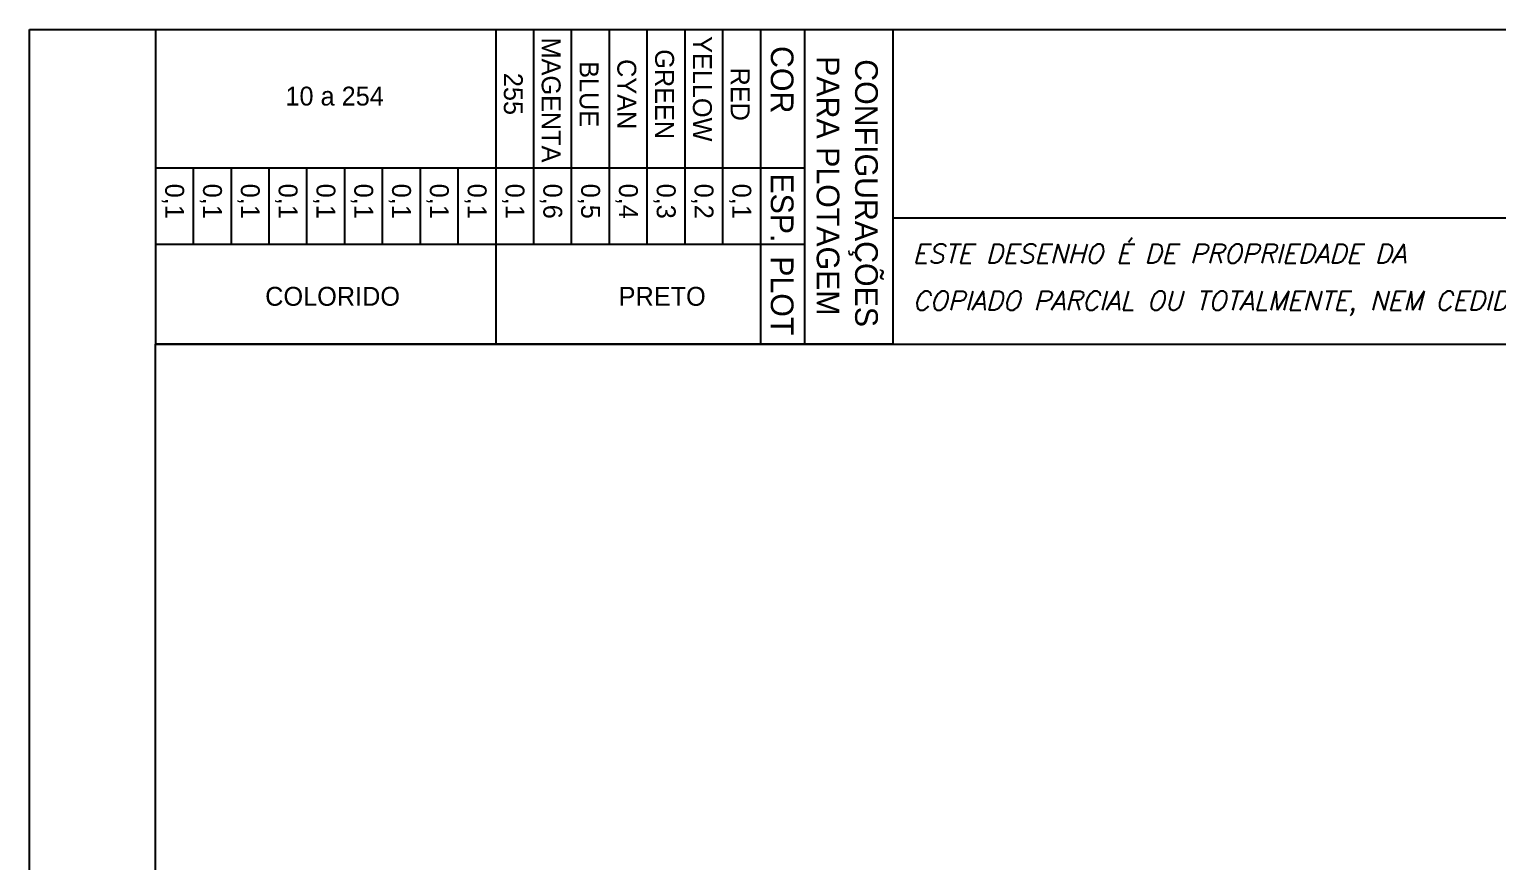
# Model space of a CAD drawing. Header units: centimetres. Extents: x 1658 to 19651, y 8294 to 11444.
# Drawn here: x 1658 to 2532, y 10948 to 11444 of the extents above; entities that cross this region are included whole.
import ezdxf
from ezdxf.enums import TextEntityAlignment as Align

# ---------------------------------------------------------------- set-up
doc = ezdxf.new("R2010")
doc.units = ezdxf.units.CM
doc.header["$LTSCALE"] = 50
doc.header["$MEASUREMENT"] = 0
for name, color, linetype in [('FORMATO-PRECON', 2, 'Continuous'), ('HACHURAS-PRECON', 1, 'Continuous'), ('LINHA-01-PRECON', 1, 'Continuous'), ('TEXTO-35-PRECON', 5, 'Continuous')]:
    doc.layers.add(name, color=color, linetype=linetype)
doc.styles.add('R060', font='ACENT.shx', dxfattribs={"height": 75})
doc.styles.add('ROMANS', font='ROMANS.SHX', dxfattribs={"oblique": 15, "height": 3})

# ---------------------------------------------------------------- blocks, each defined once
blk = doc.blocks.new('A$C0AF02B9D')
at = {"layer": 'FORMATO-PRECON', "color": 1}
for p, q in [((0, 585), (250, 585)), ((0, 0), (0, 585)), ((250, 585), (250, 0)), ((0, 480), (250, 480)), ((0, 450), (170.7, 450)), ((0, 420), (170.7, 420)), ((0, 390), (170.7, 390)), ((0, 360), (170.7, 360)), ((0, 330), (170.7, 330)), ((0, 300), (170.7, 300)), ((110.1, 240), (170.7, 240)), ((110.1, 210), (170.7, 210)), ((110.1, 180), (170.7, 180)), ((110.1, 150), (170.7, 150)), ((110.1, 150), (170.7, 150)), ((110.1, 120), (170.7, 120)), ((110.1, 120), (170.7, 120)), ((110.1, 90), (170.7, 90)), ((110.1, 90), (170.7, 90)), ((110.1, 60), (170.7, 60)), ((110.1, 60), (170.7, 60)), ((110.1, 30), (170.7, 30)), ((110.1, 30), (170.7, 30)), ((0, 0), (250, 0)), ((110.1, 0), (170.7, 0)), ((110.1, 0), (170.7, 0)), ((110.1, 0), (170.7, 0))]:
    blk.add_line(p, q, dxfattribs=at)
at = {"layer": 'FORMATO-PRECON'}
for p, q in [((0, 515), (250, 515)), ((110.1, 0), (110.1, 515)), ((170.7, 0), (170.7, 515)), ((0, 270), (250, 270))]:
    blk.add_line(p, q, dxfattribs=at)
at = {"layer": 'FORMATO-PRECON', "style": 'R060'}
for s, p in [('CONFIGURAÇÕES ', (133.4, 563.9)), ('PARA PLOTAGEM', (124.3, 533.7)), ('COR', (40, 497.3)), ('ESP.', (141.8, 497.3)), ('PLOT', (211.6, 497.3))]:
    blk.add_text(s, height=18, dxfattribs=at).set_placement(p, align=Align.MIDDLE)
at = {"layer": 'FORMATO-PRECON', "color": 1, "style": 'R060'}
for s, p in [('RED', (51.5, 464)), ('0,1', (136.5, 464)), ('0,2', (136.5, 434)), ('YELLOW', (47.2, 434)), ('GREEN', (51.5, 404)), ('0,3', (136.5, 404)), ('CYAN', (51.5, 374)), ('0,4', (136.5, 374)), ('BLUE', (51.5, 344)), ('0,5', (136.5, 344)), ('MAGENTA', (56.1, 314)), ('0,6', (136.5, 314)), ('255', (51.3, 284)), ('0,1', (136.5, 284)), ('0,1', (136.5, 254)), ('0,1', (136.5, 224)), ('0,1', (136.5, 194)), ('0,1', (136.5, 164)), ('0,1', (136.5, 134)), ('0,1', (136.5, 104)), ('0,1', (136.5, 74)), ('0,1', (136.5, 44)), ('0,1', (136.5, 14))]:
    blk.add_text(s, height=15, dxfattribs=at).set_placement(p, align=Align.MIDDLE)
for s, p in [('PRETO', (212, 402.1)), ('COLORIDO', (212, 140.6)), ('10 a 254', (53, 142.2))]:
    blk.add_text(s, height=15, rotation=90, dxfattribs=at).set_placement(p, align=Align.MIDDLE)
blk = doc.blocks.new('A$C432D58B7')
at = {"layer": 'LINHA-01-PRECON'}
blk.add_blockref('A$C0AF02B9D', (0, 0), dxfattribs=at)
blk = doc.blocks.new('A$C550964AD')
at = {"layer": 'LINHA-01-PRECON'}
blk.add_blockref('A$C432D58B7', (0, 0), dxfattribs=at)
blk = doc.blocks.new('A$C2E607E54')
at = {"layer": 'FORMATO-PRECON', "color": 6}
blk.add_line((1835, 4050), (685, 4050), dxfattribs=at)
at = {"layer": 'FORMATO-PRECON'}
for points in [[(0, 4200), (2970, 4200), (2970, 0), (0, 0)], [(685, 3950), (1835, 3950), (1835, 4050), (685, 4050)]]:
    blk.add_lwpolyline(points, close=True, dxfattribs=at)
at = {"layer": 'FORMATO-PRECON', "color": 6}
blk.add_lwpolyline([(100, 3950), (2870, 3950), (2870, 100), (100, 100)], close=True, dxfattribs=at)
at = {"layer": 'TEXTO-35-PRECON', "rotation": 270}
blk.add_blockref('A$C550964AD', (100, 4200), dxfattribs=at)
at = {"layer": 'FORMATO-PRECON', "style": 'ROMANS', "oblique": 15}
for s, p in [('ESTE DESENHO É DE PROPRIEDADE DA                            NÃO PODENDO SER', (700.8, 4014.4)), ('COPIADO PARCIAL OU TOTALMENTE, NEM CEDIDO A TERCEIROS SEM A PRÉVIA AUTORIZAÇÃO.', (700.8, 3977))]:
    blk.add_text(s, height=15, dxfattribs=at).set_placement(p)

msp = doc.modelspace()

# ---------------------------------------------------------------- block references
at = {"layer": 'HACHURAS-PRECON', "xscale": 0.7499999999999996, "yscale": 0.7499999999999996, "zscale": 0.7499999999999996}
msp.add_blockref('A$C2E607E54', (1658.36, 8293.94), dxfattribs=at)

doc.saveas('drawing.dxf')
